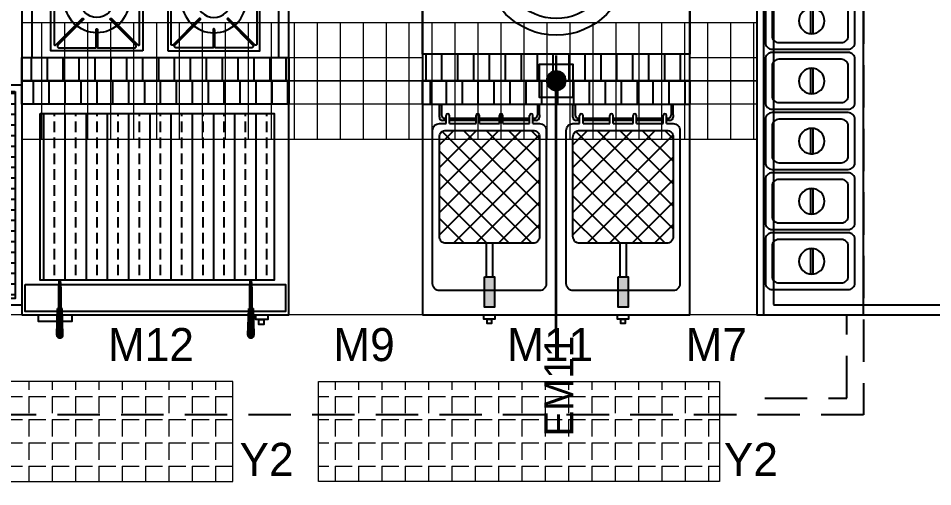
# Model space of a CAD drawing. Header units: centimetres. Extents: x -72470 to -43129, y -18750 to -16337.
# Drawn here: x -55102.7 to -54829, y -17159.2 to -17018.9 of the extents above; entities that cross this region are included whole.
import ezdxf

# ---------------------------------------------------------------- set-up
doc = ezdxf.new("R2010")
doc.units = ezdxf.units.CM
doc.header["$MEASUREMENT"] = 0
for name, pattern in [('Dashed', [0.005644, 0.002822, -0.002822]), ('DUZ', [0]), ('HIDDENX2', [19.05, 12.7, -6.35])]:
    doc.linetypes.add(name, pattern=pattern)
doc.layers.get('0').update_dxf_attribs({"linetype": 'DUZ', "lineweight": 0})
for name, color, linetype in [('-DWG_ANA', 7, 'Continuous'), ('002 Çizgi', 7, 'Continuous'), ('11-021_500-BLOK B-str_zemin_kat$0$2DTARAMA1', 253, 'Continuous'), ('S2000-002 Çizgi', 7, 'Continuous')]:
    doc.layers.add(name, color=color, linetype=linetype)
doc.layers.add('ELK', color=1, linetype='Continuous', lineweight=35)
doc.layers.add('TEFRIS', color=30, linetype='Continuous', lineweight=9)
doc.styles.add('TAKSİM', font='GOTHIC.TTF', dxfattribs={"height": 20})

# ---------------------------------------------------------------- blocks, each defined once
blk = doc.blocks.new('A$C133D40E0')
at = {"layer": 'S2000-002 Çizgi'}
h = blk.add_hatch(dxfattribs=at)
h.set_pattern_fill('ANSI31', color=256, scale=1.5, angle=45, style=0)
h.set_pattern_definition([(90, (-3291.7327, -4973.714), (-4.7625, 9e-16), [])])
h.paths.add_polyline_path([(80, 69.9), (80, 76.9), (0, 76.9), (0, 69.9)])
h = blk.add_hatch(dxfattribs=at)
h.set_pattern_fill('ANSI33', color=256, angle=45, style=0)
h.set_pattern_definition([(90, (-3291.733, -4973.714), (-6.35, 1e-15), []), (90, (-3288.558, -4970.539), (-6.35, 1e-15), [3.175, -1.5875])])
h.paths.add_polyline_path([(5.53, 67.19), (5.53, 17.19), (75.53, 17.19), (75.53, 67.19)])
h = blk.add_hatch(dxfattribs=at)
h.set_pattern_fill('ANSI32', color=256, style=0)
h.set_pattern_definition([(45, (-4249.5, -7757.06715), (-0.265165043, 0.265165043), []), (45, (-4249.32323, -7757.06715), (-0.265165043, 0.265165043), [])])
h.paths.add_polyline_path([(12.1, 7.9), (10.72, 7.9), (10.69, 6.9), (12.14, 6.9)])
h.paths.add_polyline_path([(12.07, 8.72), (11.76, 8.72), (11.76, 14.52), (11.68, 15.9), (11.15, 15.9), (11.07, 14.52), (11.07, 8.72), (10.75, 8.72), (10.72, 7.9), (12.1, 7.9)])
h.paths.add_polyline_path([(12.2, 4.9), (10.62, 4.9), (10.48, 0.76, 0.437405), (11.18, 0), (11.64, 0, 0.437405), (12.35, 0.76)])
h.paths.add_polyline_path([(12.14, 6.9), (10.69, 6.9), (10.62, 4.9), (12.2, 4.9)])
h.paths.add_polyline_path([(11.6, 17.19), (11.23, 17.19), (11.15, 15.9), (11.68, 15.9)])
h = blk.add_hatch(dxfattribs=at)
h.set_pattern_fill('ANSI32', color=256, style=0)
h.set_pattern_definition([(135, (4329.5, -7757.06715), (0.265165043, 0.265165043), []), (135, (4329.32322, -7757.06715), (0.265165043, 0.265165043), [])])
h.paths.add_polyline_path([(67.9, 7.9), (69.28, 7.9), (69.31, 6.9), (67.86, 6.9)])
h.paths.add_polyline_path([(67.93, 8.72), (68.24, 8.72), (68.24, 14.52), (68.32, 15.9), (68.85, 15.9), (68.93, 14.52), (68.93, 8.72), (69.25, 8.72), (69.28, 7.9), (67.9, 7.9)])
h.paths.add_polyline_path([(67.8, 4.9), (69.38, 4.9), (69.52, 0.76, -0.437405), (68.82, 0), (68.36, 0, -0.437405), (67.65, 0.76)])
h.paths.add_polyline_path([(67.86, 6.9), (69.31, 6.9), (69.38, 4.9), (67.8, 4.9)])
h.paths.add_polyline_path([(68.4, 17.19), (68.77, 17.19), (68.85, 15.9), (68.32, 15.9)])
for p, q in [((11.07, 14.52), (11.23, 17.19)), ((11.23, 17.19), (11.6, 17.19)), ((11.6, 17.19), (11.23, 17.19)), ((11.76, 14.52), (11.6, 17.19)), ((68.24, 14.52), (68.4, 17.19)), ((68.77, 17.19), (68.4, 17.19)), ((68.4, 17.19), (68.77, 17.19)), ((68.93, 14.52), (68.77, 17.19)), ((11.07, 8.72), (11.07, 14.52)), ((11.76, 8.72), (11.76, 14.52)), ((68.24, 8.72), (68.24, 14.52)), ((68.93, 8.72), (68.93, 14.52)), ((10.48, 0.76), (10.75, 8.72)), ((10.75, 8.72), (10.48, 0.76)), ((10.75, 8.72), (11.07, 8.72)), ((11.07, 8.72), (10.75, 8.72)), ((12.07, 8.72), (11.76, 8.72)), ((12.35, 0.76), (12.07, 8.72)), ((67.65, 0.76), (67.93, 8.72)), ((67.93, 8.72), (68.24, 8.72)), ((69.25, 8.72), (68.93, 8.72)), ((68.93, 8.72), (69.25, 8.72)), ((69.52, 0.76), (69.25, 8.72)), ((69.25, 8.72), (69.52, 0.76)), ((11.64, 0), (11.18, 0)), ((11.18, 0), (11.64, 0)), ((68.36, 0), (68.82, 0)), ((68.82, 0), (68.36, 0))]:
    blk.add_line(p, q, dxfattribs=at)
for points in [[(0, 6.9), (80, 6.9), (80, 76.9), (0, 76.9)], [(0, 76.9), (80, 76.9), (80, 69.9), (0, 69.9)], [(5.53, 67.19), (75.53, 67.19), (75.53, 17.19), (5.53, 17.19)], [(1, 15.9), (79, 15.9), (79, 7.9), (1, 7.9)], [(5, 6.9), (15, 6.9), (15, 4.9), (5, 4.9)], [(70.06, 6.9), (73.7, 6.9), (73.7, 5.44), (70.06, 5.44)], [(71.02, 5.44), (72.48, 5.44), (72.48, 3.98), (71.02, 3.98)]]:
    blk.add_lwpolyline(points, close=True, dxfattribs=at)
for centre, start, end in [((11.18, 0.71), 175.5008, 270), ((11.18, 0.71), 175.5008, 270), ((11.64, 0.71), 270, 4.4992), ((68.36, 0.71), 175.5008, 270), ((68.82, 0.71), 270, 4.4992), ((68.82, 0.71), 270, 4.4992)]:
    blk.add_arc(centre, 0.706, start, end, dxfattribs=at)
blk = doc.blocks.new('A$C063E11E5')
at = {"layer": 'S2000-002 Çizgi'}
h = blk.add_hatch(dxfattribs=at)
h.set_pattern_fill('ANSI31', color=256, scale=1.5, angle=45, style=0)
h.set_pattern_definition([(90, (-3458.603, -4993.7387), (-4.7625, 9e-16), [])])
h.paths.add_polyline_path([(0, 72.62), (0, 65.62), (80, 65.62), (80, 72.62)])
h = blk.add_hatch(color=256, dxfattribs=at)
h.paths.add_polyline_path([(35, 61.8), (35, 62.44), (35, 65.62), (34.36, 65.62), (34.36, 62.44, -0.414214), (33.36, 61.44), (33, 61.44), (33, 60.8), (34, 60.8, 0.414214)])
h.paths.add_polyline_path([(32, 61.44), (24, 61.44), (24, 60.8), (32, 60.8)])
h.paths.add_polyline_path([(23, 61.44), (17, 61.44), (17, 60.8), (23, 60.8)])
h.paths.add_polyline_path([(16, 61.44), (8, 61.44), (8, 60.8), (16, 60.8)])
h.paths.add_polyline_path([(5.64, 62.44), (5.64, 65.62), (5, 65.62), (5, 61.8, 0.414214), (6, 60.8), (6.64, 60.8), (7, 60.8), (7, 61.44), (6.64, 61.44, -0.414214)])
h = blk.add_hatch(color=256, dxfattribs=at)
h.paths.add_polyline_path([(75, 61.8), (75, 62.44), (75, 65.62), (74.36, 65.62), (74.36, 62.44, -0.414214), (73.36, 61.44), (73, 61.44), (73, 60.8), (74, 60.8, 0.414214)])
h.paths.add_polyline_path([(72, 61.44), (64, 61.44), (64, 60.8), (72, 60.8)])
h.paths.add_polyline_path([(63, 61.44), (57, 61.44), (57, 60.8), (63, 60.8)])
h.paths.add_polyline_path([(56, 61.44), (48, 61.44), (48, 60.8), (56, 60.8)])
h.paths.add_polyline_path([(45.64, 62.44), (45.64, 65.62), (45, 65.62), (45, 61.8, 0.414214), (46, 60.8), (46.64, 60.8), (47, 60.8), (47, 61.44), (46.64, 61.44, -0.414214)])
h = blk.add_hatch(dxfattribs=at)
h.set_pattern_fill('ANSI37', color=256, scale=1.5, style=0)
h.set_pattern_definition([(45, (-3527.4763, -4981.5224), (-3.367596, 3.367596), []), (135, (-3527.4763, -4981.5224), (-3.367596, -3.367596), [])])
h.paths.add_polyline_path([(35, 55.84, 0.414214), (33, 57.84), (7, 57.84, 0.414214), (5, 55.84), (5, 26.01, 0.414214), (7, 24.01), (33, 24.01, 0.414214), (35, 26.01)])
h = blk.add_hatch(dxfattribs=at)
h.set_pattern_fill('ANSI37', color=256, scale=1.5, style=0)
h.set_pattern_definition([(45, (-3487.4763, -4981.5224), (-3.367596, 3.367596), []), (135, (-3487.4763, -4981.5224), (-3.367596, -3.367596), [])])
h.paths.add_polyline_path([(75, 55.84, 0.414214), (73, 57.84), (47, 57.84, 0.414214), (45, 55.84), (45, 26.01, 0.414214), (47, 24.01), (73, 24.01, 0.414214), (75, 26.01)])
for points in [[(18.49, 14.01), (21.51, 14.01), (21.51, 4.84), (18.49, 4.84)], [(58.49, 14.01), (61.51, 14.01), (61.51, 4.84), (58.49, 4.84)]]:
    blk.add_hatch(color=256, dxfattribs=at).paths.add_polyline_path(points)
for p, q in [((5, 61.8), (5, 65.62)), ((5, 65.62), (5.64, 65.62)), ((5.64, 65.62), (5.64, 62.44)), ((34.36, 65.62), (34.36, 62.44)), ((35, 65.62), (34.36, 65.62)), ((35, 62.44), (35, 65.62)), ((45, 65.62), (45.64, 65.62)), ((45, 61.8), (45, 65.62)), ((45.64, 65.62), (45.64, 62.44)), ((75, 65.62), (74.36, 65.62)), ((74.36, 65.62), (74.36, 62.44)), ((75, 62.44), (75, 65.62)), ((6.64, 60.8), (6, 60.8)), ((6.64, 61.44), (7, 61.44)), ((7, 60.8), (6.64, 60.8)), ((7, 59.84), (7, 62.32)), ((8, 59.84), (8, 62.32)), ((8, 61.44), (16, 61.44)), ((16, 60.8), (8, 60.8)), ((16, 59.84), (16, 62.32)), ((17, 59.84), (17, 62.32)), ((17, 61.44), (23, 61.44)), ((23, 60.8), (17, 60.8)), ((23, 59.84), (23, 62.32)), ((24, 59.84), (24, 62.32)), ((24, 61.44), (32, 61.44)), ((32, 60.8), (24, 60.8)), ((32, 59.84), (32, 62.32)), ((33, 59.84), (33, 62.32)), ((33, 61.44), (33.36, 61.44)), ((34, 60.8), (33, 60.8)), ((35, 62.44), (35, 61.8)), ((46.64, 60.8), (46, 60.8)), ((46.64, 61.44), (47, 61.44)), ((47, 60.8), (46.64, 60.8)), ((47, 59.84), (47, 62.32)), ((48, 59.84), (48, 62.32)), ((48, 61.44), (56, 61.44)), ((56, 60.8), (48, 60.8)), ((56, 59.84), (56, 62.32)), ((57, 59.84), (57, 62.32)), ((57, 61.44), (63, 61.44)), ((63, 60.8), (57, 60.8)), ((63, 59.84), (63, 62.32)), ((64, 59.84), (64, 62.32)), ((64, 61.44), (72, 61.44)), ((72, 60.8), (64, 60.8)), ((72, 59.84), (72, 62.32)), ((73, 59.84), (73, 62.32)), ((73, 61.44), (73.36, 61.44)), ((74, 60.8), (73, 60.8)), ((75, 62.44), (75, 61.8))]:
    blk.add_line(p, q, dxfattribs=at)
for points in [[(0, 72.62), (80, 72.62), (80, 65.62), (0, 65.62)], [(0, 2.62), (80, 2.62), (80, 72.62), (0, 72.62)], [(19, 24.01), (19, 14.01), (21, 14.01), (21, 24.01)], [(59, 24.01), (59, 14.01), (61, 14.01), (61, 24.01)], [(18.49, 14.01), (21.51, 14.01), (21.51, 4.84), (18.49, 4.84)], [(58.49, 14.01), (61.51, 14.01), (61.51, 4.84), (58.49, 4.84)], [(18.36, 2.62), (21.64, 2.62), (21.64, 1.31), (18.36, 1.31)], [(19.34, 1.31), (20.66, 1.31), (20.66, 0), (19.34, 0)], [(58.36, 2.62), (61.64, 2.62), (61.64, 1.31), (58.36, 1.31)], [(59.34, 1.31), (60.66, 1.31), (60.66, 0), (59.34, 0)]]:
    blk.add_lwpolyline(points, close=True, dxfattribs=at)
for points in [[(29, 9.84), (5, 9.84, -0.414214), (3, 11.84), (3, 57.84, -0.414214), (5, 59.84), (7, 59.84)], [(33, 59.84), (35, 59.84, -0.414214), (37, 57.84), (37, 11.84, -0.414214), (35, 9.84), (29, 9.84)], [(69, 9.84), (45, 9.84, -0.414214), (43, 11.84), (43, 57.84, -0.414214), (45, 59.84), (47, 59.84)], [(73, 59.84), (75, 59.84, -0.414214), (77, 57.84), (77, 11.84, -0.414214), (75, 9.84), (69, 9.84)]]:
    blk.add_lwpolyline(points, format="xyb", dxfattribs=at)
for points in [[(7, 57.84), (33, 57.84, -0.414214), (35, 55.84), (35, 26.01, -0.414214), (33, 24.01), (7, 24.01, -0.414214), (5, 26.01), (5, 55.84, -0.414214)], [(47, 57.84), (73, 57.84, -0.414214), (75, 55.84), (75, 26.01, -0.414214), (73, 24.01), (47, 24.01, -0.414214), (45, 26.01), (45, 55.84, -0.414214)]]:
    blk.add_lwpolyline(points, format="xyb", close=True, dxfattribs=at)
for points in [[(8, 59.84), (16, 59.84)], [(17, 59.84), (23, 59.84)], [(24, 59.84), (32, 59.84)], [(48, 59.84), (56, 59.84)], [(57, 59.84), (63, 59.84)], [(64, 59.84), (72, 59.84)]]:
    blk.add_lwpolyline(points, dxfattribs=at)
for centre, radius, start, end in [((6, 61.8), 1, 180, 270), ((6.64, 62.44), 1, 180, 270), ((7.5, 62.32), 0.5, 0, 180), ((16.5, 62.32), 0.5, 0, 180), ((23.5, 62.32), 0.5, 0, 180), ((32.5, 62.32), 0.5, 0, 180), ((33.36, 62.44), 1, 270, 0), ((34, 61.8), 1, 270, 0), ((46, 61.8), 1, 180, 270), ((46.64, 62.44), 1, 180, 270), ((47.5, 62.32), 0.5, 0, 180), ((56.5, 62.32), 0.5, 0, 180), ((63.5, 62.32), 0.5, 0, 180), ((72.5, 62.32), 0.5, 0, 180), ((73.36, 62.44), 1, 270, 0), ((74, 61.8), 1, 270, 0)]:
    blk.add_arc(centre, radius, start, end, dxfattribs=at)
blk = doc.blocks.new('A$C604B7618')
at = {"layer": 'S2000-002 Çizgi'}
blk.add_lwpolyline([(0, 30.57), (30.57, 30.57), (30.57, 0), (0, 0), (0, 30.57)], dxfattribs=at)
blk.add_lwpolyline([(15.55, 29.52), (15.55, 23.44, -0.414214), (15.34, 23.23), (15.23, 23.23, -0.414214), (15.02, 23.44), (15.02, 29.52), (2.68, 29.52, 0.668179), (2.31, 28.63), (10.81, 20.13, -0.810443), (10.38, 19.82), (1.59, 28.61, 0.668179), (1.05, 28.39), (1.05, 15.55), (7.13, 15.55, -0.414214), (7.34, 15.34), (7.34, 15.23, -0.414214), (7.13, 15.02), (1.05, 15.02), (1.05, 2.68, 0.668179), (1.94, 2.31), (10.43, 10.81, -0.810443), (10.75, 10.38), (1.96, 1.59, 0.668179), (2.18, 1.05), (15.02, 1.05), (15.02, 7.13, -0.414214), (15.23, 7.34), (15.34, 7.34, -0.414214), (15.55, 7.13), (15.55, 1.05), (27.88, 1.05, 0.668179), (28.26, 1.94), (19.76, 10.43, -0.810443), (20.19, 10.75), (28.98, 1.96, 0.668179), (29.52, 2.18), (29.52, 15.02), (23.44, 15.02, -0.414214), (23.23, 15.23), (23.23, 15.34, -0.414214), (23.44, 15.55), (29.52, 15.55), (29.52, 28.39, 0.668179), (28.98, 28.61), (20.19, 19.82, -0.810443), (19.76, 20.13), (28.26, 28.63, 0.668179), (27.88, 29.52)], format="xyb", close=True, dxfattribs=at)
for radius in [10.75, 5.66, 2.6]:
    blk.add_circle((15.28, 13.8), radius, dxfattribs=at)
blk = doc.blocks.new('A$C7A250C34')
at = {"layer": 'S2000-002 Çizgi'}
h = blk.add_hatch(dxfattribs=at)
h.set_pattern_fill('ANSI31', color=256, scale=1.5, angle=45, style=0)
h.set_pattern_definition([(90, (-2508.419, -6412.801), (-4.7625, 9e-16), [])])
h.paths.add_polyline_path([(0, 72.92), (0, 65.92), (80, 65.92), (80, 72.92)])
for points in [[(0, 2.92), (80, 2.92), (80, 72.92), (0, 72.92)], [(80, 65.92), (0, 65.92), (0, 72.92), (80, 72.92)], [(3, 4.92), (77, 4.92), (77, 65.92), (3, 65.92)], [(21.2, 2.92), (24.84, 2.92), (24.84, 1.46), (21.2, 1.46)], [(31.05, 2.92), (34.69, 2.92), (34.69, 1.46), (31.05, 1.46)], [(44.56, 2.92), (48.2, 2.92), (48.2, 1.46), (44.56, 1.46)], [(55.2, 2.92), (58.84, 2.92), (58.84, 1.46), (55.2, 1.46)], [(22.17, 1.46), (23.62, 1.46), (23.62, 0), (22.17, 0)], [(32.02, 1.46), (33.47, 1.46), (33.47, 0), (32.02, 0)], [(45.52, 1.46), (46.98, 1.46), (46.98, 0), (45.52, 0)], [(56.16, 1.46), (57.62, 1.46), (57.62, 0), (56.16, 0)]]:
    blk.add_lwpolyline(points, close=True, dxfattribs=at)
at = {"layer": 'S2000-002 Çizgi', "yscale": 0.8999999999996362}
for p, xscale, zscale in [((36.24, 36.4), -0.8999999999996362, 0.9), ((43.76, 36.4), 0.8999999999996362, 0.8999999999996362)]:
    blk.add_blockref('A$C604B7618', p, dxfattribs=dict(at, xscale=xscale, zscale=zscale))
at = {"layer": 'S2000-002 Çizgi', "yscale": 0.8999999999996362, "rotation": 180}
for p, xscale, zscale in [((36.24, 35.06), 0.8999999999996362, 0.8999999999996362), ((43.76, 35.06), -0.8999999999996362, 0.9)]:
    blk.add_blockref('A$C604B7618', p, dxfattribs=dict(at, xscale=xscale, zscale=zscale))
blk = doc.blocks.new('A$C24D013FD')
at = {"layer": 'S2000-002 Çizgi'}
h = blk.add_hatch(dxfattribs=at)
h.set_pattern_fill('ANSI31', color=256, scale=1.5, angle=225, style=0)
h.set_pattern_definition([(270, (2688.432, 5823.0087), (4.7625, -1e-15), [])])
h.paths.add_polyline_path([(0, 8), (0, 0), (80, 0), (80, 8)])
for points in [[(27.12, 70), (23.48, 70), (23.48, 71.46), (27.12, 71.46)], [(26.16, 71.46), (24.7, 71.46), (24.7, 72.92), (26.16, 72.92)], [(80, 70), (0, 70), (0, 0), (80, 0)], [(80, 8), (0, 8), (0, 64), (80, 64)]]:
    blk.add_lwpolyline(points, close=True, dxfattribs=at)
for radius in [21.3, 16.3, 2.45]:
    blk.add_circle((40, 35), radius, dxfattribs=at)
blk = doc.blocks.new('A$C562E209C')
at = {"layer": 'S2000-002 Çizgi'}
h = blk.add_hatch(dxfattribs=at)
h.set_pattern_fill('ANSI31', color=256, angle=45, style=0)
h.set_pattern_definition([(90, (-2777.067, -8355.0508), (-3.175, 7e-16), [])])
h.paths.add_polyline_path([(64, 48.81), (64, 59.81), (2, 59.81), (2, 48.81)])
for p, q in [((0, 44.81), (66, 3.81)), ((66, 44.81), (0, 3.81))]:
    blk.add_line(p, q, dxfattribs=at)
for points in [[(0, 61.81), (66, 61.81), (66, 3.81), (0, 3.81)], [(2, 59.81), (64, 59.81), (64, 48.81), (2, 48.81)], [(0, 44.81), (66, 44.81), (66, 3.81), (0, 3.81)], [(7.47, 2.81), (2.47, 2.81), (2.47, 3.81), (7.47, 3.81)], [(5.47, 1.14), (4.47, 1.14), (4.47, 2.81), (5.47, 2.81)], [(20.75, 0), (45.25, 0), (45.25, 3.81), (20.75, 3.81)], [(22.75, 1), (43.25, 1), (43.25, 3.81), (22.75, 3.81)], [(58.53, 2.81), (63.53, 2.81), (63.53, 3.81), (58.53, 3.81)], [(60.53, 1.14), (61.53, 1.14), (61.53, 2.81), (60.53, 2.81)]]:
    blk.add_lwpolyline(points, close=True, dxfattribs=at)
for points in [[(4.97, 2.81), (4.97, 1.14)], [(61.03, 2.81), (61.03, 1.14)]]:
    blk.add_lwpolyline(points, dxfattribs=at)
blk = doc.blocks.new('A$C01E77913')
at = {"layer": 'S2000-002 Çizgi'}
for points in [[(2, 26.8), (15, 26.8, -0.414214), (17, 24.8), (17, 2, -0.414214), (15, 0), (2, 0, -0.414214), (0, 2), (0, 24.8, -0.414214)], [(4, 24.8), (13, 24.8, -0.414214), (15, 22.8), (15, 4, -0.414214), (13, 2), (4, 2, -0.414214), (2, 4), (2, 22.8, -0.414214)]]:
    blk.add_lwpolyline(points, format="xyb", close=True, dxfattribs=at)
blk.add_lwpolyline([(4.71, 14.27), (12.21, 14.27), (12.21, 13.52), (4.71, 13.52)], close=True, dxfattribs=at)
blk.add_circle((8.46, 13.87), 3.82, dxfattribs=at)
blk = doc.blocks.new('A$C6C637BAC')
at = {"layer": '002 Çizgi', "color": 7}
for p, q in [((2, 140), (2, 0)), ((55.32, 132.67), (55.32, 106)), ((59.66, 106), (59.66, 132.67)), ((63.6, 128.52), (64.24, 129.01)), ((64.24, 129.01), (64.97, 129.17)), ((64.97, 129.17), (65.71, 129.01)), ((65.71, 129.01), (66.35, 128.52)), ((62.97, 126.56), (63.14, 127.7)), ((63.14, 125.1), (62.97, 126.56)), ((63.14, 127.7), (63.6, 128.52)), ((66.35, 128.52), (66.8, 127.7)), ((66.8, 127.7), (66.97, 126.56)), ((66.97, 126.56), (66.8, 125.1)), ((63.6, 123.4), (63.14, 125.1)), ((64.24, 121.54), (63.6, 123.4)), ((66.35, 123.4), (65.71, 121.54)), ((66.8, 125.1), (66.35, 123.4)), ((64.97, 119.59), (64.24, 121.54)), ((65.71, 121.54), (64.97, 119.59)), ((64.97, 119.59), (64.24, 117.64)), ((65.71, 117.64), (64.97, 119.59)), ((63.6, 115.78), (63.14, 114.07)), ((64.24, 117.64), (63.6, 115.78)), ((66.35, 115.78), (65.71, 117.64)), ((66.8, 114.07), (66.35, 115.78)), ((63.14, 114.07), (62.97, 112.62)), ((62.97, 112.62), (63.14, 111.47)), ((66.97, 112.62), (66.8, 114.07)), ((66.8, 111.47), (66.97, 112.62)), ((63.14, 111.47), (63.6, 110.66)), ((63.6, 110.66), (64.24, 110.17)), ((64.24, 110.17), (64.97, 110)), ((64.97, 110), (65.71, 110.17)), ((65.71, 110.17), (66.35, 110.66)), ((66.35, 110.66), (66.8, 111.47))]:
    blk.add_line(p, q, dxfattribs=at)
for points in [[(70, 140), (0, 140), (0, 0), (70, 0)], [(32, 0), (32, 140), (0, 140), (0, 0)], [(97.82, 63.04), (72.05, 97.15), (70, 95.6), (95.77, 61.49)], [(97.82, 35.2), (72.05, 1.09), (70, 2.64), (95.77, 36.75)]]:
    blk.add_lwpolyline(points, close=True, dxfattribs=at)
blk.add_lwpolyline([(2, 98), (70, 98)], dxfattribs=at)
at = {"layer": '002 Çizgi', "color": 7, "linetype": 'Dashed'}
blk.add_lwpolyline([(5, 95), (5, 3), (67, 3), (67, 95)], close=True, dxfattribs=at)
at = {"layer": '002 Çizgi', "color": 7, "const_width": 0.427}
for points in [[(96.12, 65.28), (97.44, 66.28), (93.18, 71.91), (92.09, 73.36)], [(96.12, 32.96), (97.44, 31.96), (93.18, 26.33), (92.09, 24.89)]]:
    blk.add_lwpolyline(points, dxfattribs=at)
at = {"layer": '002 Çizgi', "color": 7}
for centre, radius, start, end in [((57.49, 132.67), 2.17, 0, 180), ((53.15, 106), 2.17, 180, 0), ((70, 95.6), 42.75, 270, 310.5092), ((70, 2.64), 42.75, 49.4908, 90)]:
    blk.add_arc(centre, radius, start, end, dxfattribs=at)
at = {"layer": '002 Çizgi', "color": 7, "xscale": -1, "rotation": 270}
for p in [(2.6, 115.51), (2.6, 97.51), (2.6, 79.51), (2.6, 61.51), (2.6, 43.51), (2.6, 25.51), (2.6, 7.51)]:
    blk.add_blockref('A$C01E77913', p, dxfattribs=at)
blk = doc.blocks.new('A$C611F6802')
at = {"layer": '-DWG_ANA'}
h = blk.add_hatch(dxfattribs=at)
h.set_pattern_fill('ANSI31', color=1, style=0)
h.set_pattern_definition([(45, (-55670.1402, -22065.11067), (-0.08838834765, 0.08838834765), [])])
h.paths.add_polyline_path([(4.42, 7.7, 1), (10.14, 7.7, 1)])
at = {"layer": '-DWG_ANA', "color": 1}
for p, q in [((7.28, 7.7), (7.28, 15.26)), ((7.28, 15.26), (7.28, 0)), ((7.28, 7.63), (0, 7.63)), ((7.28, 7.63), (14.68, 7.63)), ((14.68, 7.63), (7.28, 7.63))]:
    blk.add_line(p, q, dxfattribs=at)
blk.add_lwpolyline([(2.28, 2.7), (12.28, 2.7), (12.28, 12.7), (2.28, 12.7)], close=True, dxfattribs=at)
blk.add_circle((7.28, 7.7), 2.86, dxfattribs=at)

msp = doc.modelspace()

# ---------------------------------------------------------------- hatches: boundary and pattern name
h = msp.add_hatch()
h.set_pattern_fill('ANGLE', color=256, angle=270)
h.set_pattern_definition([(270, (-60890.1494, -14910.879), (6.985, 1e-14), [5.08, -1.905]), (360, (-60890.1494, -14910.879), (-1e-14, 6.985), [5.08, -1.905])])
h.paths.add_polyline_path([(-55158.55, -17127.65), (-55158.55, -17157.65), (-55038.55, -17157.65), (-55038.55, -17127.65)])
h = msp.add_hatch()
h.set_pattern_fill('ANGLE', color=256, angle=270)
h.set_pattern_definition([(270, (-60938.1494, -14910.879), (6.985, 1e-14), [5.08, -1.905]), (360, (-60938.1494, -14910.879), (-1e-14, 6.985), [5.08, -1.905])])
h.paths.add_polyline_path([(-54892.83, -17127.65), (-54892.83, -17157.65), (-55012.83, -17157.65), (-55012.83, -17127.65)])
at = {"layer": '11-021_500-BLOK B-str_zemin_kat$0$2DTARAMA1'}
h = msp.add_hatch(dxfattribs=at)
h.set_pattern_fill('ANSI33', color=256, scale=100)
h.set_pattern_definition([(45, (-413509.524, -192690.207), (-17.6776695, 17.6776695), []), (45, (-413491.846, -192690.207), (-17.6776695, 17.6776695), [12.5, -6.25])])
edge = h.paths.add_edge_path()
edge.add_arc((-53448.19, -17219.44), 40, 0, 360)
edge = h.paths.add_edge_path()
edge.add_arc((-54288.19, -17219.44), 40, 0, 360)
edge = h.paths.add_edge_path()
edge.add_arc((-55128.19, -17219.44), 40, 0, 360)
edge = h.paths.add_edge_path()
edge.add_arc((-55968.19, -17219.44), 40, 0, 360)
h.paths.add_polyline_path([(-54835.71, -17053.77), (-54661.96, -17053.77), (-54661.96, -17007.82), (-54835.71, -17007.82)], flags=9)
h.paths.add_polyline_path([(-53982.51, -17053.8), (-53808.74, -17053.8), (-53808.74, -17007.82), (-53982.51, -17007.82)], flags=9)
h.paths.add_polyline_path([(-55675.72, -17053.8), (-55520.6, -17053.8), (-55520.6, -17007.82), (-55675.72, -17007.82)], flags=9)
edge = h.paths.add_edge_path()
edge.add_arc((-56808.19, -17219.44), 40, 0, 360)
edge = h.paths.add_edge_path()
edge.add_arc((-55128.19, -18059.44), 40, 0, 360)
edge = h.paths.add_edge_path()
edge.add_arc((-54288.19, -18059.44), 40, 0, 360)
edge = h.paths.add_edge_path()
edge.add_arc((-53448.19, -18059.44), 40, 0, 360)
at = {"layer": 'TEFRIS', "linetype": 'Continuous'}
h = msp.add_hatch(dxfattribs=at)
h.set_pattern_fill('ANSI31', color=0, scale=55, angle=45)
h.set_pattern_definition([(90, (7494.323, -360.939), (-6.875, 0), [])])
h.paths.add_polyline_path([(-54881.69, -17055.15), (-54881.69, -17020.15), (-55101.69, -17020.15), (-55101.69, -17055.15)])

# ---------------------------------------------------------------- linework, layer by layer
for points in [[(-55038.55, -17157.65), (-55038.55, -17127.65), (-55158.55, -17127.65), (-55158.55, -17157.65)], [(-55012.83, -17157.65), (-55012.83, -17127.65), (-54892.83, -17127.65), (-54892.83, -17157.65)]]:
    msp.add_lwpolyline(points, close=True)
at = {"layer": 'ELK', "color": 1}
msp.add_line((-54941.69, -17112.55), (-54941.69, -17037.58), dxfattribs=at)
at = {"layer": 'S2000-002 Çizgi', "linetype": 'HIDDENX2'}
msp.add_lwpolyline([(-55201.69, -16937.65), (-54849.69, -16937.65), (-54849.69, -17137.65), (-55201.69, -17137.65)], close=True, dxfattribs=at)
msp.add_lwpolyline([(-54879.27, -17132.65), (-54854.69, -17132.65), (-54854.69, -17108.07)], dxfattribs=at)
at = {"layer": 'TEFRIS', "color": 0, "linetype": 'Continuous'}
for points in [[(-55101.69, -17107.65), (-55171.69, -17107.65), (-55171.69, -16967.65), (-55101.69, -16967.65)], [(-55021.69, -16967.65), (-54981.69, -16967.65), (-54981.69, -17037.65), (-55021.69, -17037.65)], [(-54901.69, -16967.65), (-54881.69, -16967.65), (-54881.69, -17037.65), (-54901.69, -17037.65)], [(-55101.69, -17020.15), (-54881.69, -17020.15), (-54881.69, -17055.15), (-55101.69, -17055.15)], [(-55021.69, -17030.65), (-54981.69, -17030.65), (-54981.69, -17037.65), (-55021.69, -17037.65)], [(-54901.69, -17030.65), (-54881.69, -17030.65), (-54881.69, -17037.65), (-54901.69, -17037.65)], [(-55021.69, -17037.65), (-54981.69, -17037.65), (-54981.69, -17107.65), (-55021.69, -17107.65)], [(-54981.69, -17044.65), (-55021.69, -17044.65), (-55021.69, -17037.65), (-54981.69, -17037.65)], [(-54901.69, -17037.65), (-54881.69, -17037.65), (-54881.69, -17107.65), (-54901.69, -17107.65)], [(-54881.69, -17044.65), (-54901.69, -17044.65), (-54901.69, -17037.65), (-54881.69, -17037.65)]]:
    msp.add_lwpolyline(points, close=True, dxfattribs=at)

# ---------------------------------------------------------------- block references
at = {"layer": '-DWG_ANA', "color": 0, "xscale": -1}
msp.add_blockref('A$C611F6802', (-54934.41, -17045.28), dxfattribs=at)
at = {"layer": 'S2000-002 Çizgi'}
for name, p, rotation in [('A$C7A250C34', (-55021.69, -16964.74), 180), ('A$C562E209C', (-55163.5, -17038.81), 270)]:
    msp.add_blockref(name, p, dxfattribs=dict(at, rotation=rotation))
for name, p in [('A$C133D40E0', (-55101.69, -17114.55)), ('A$C063E11E5', (-54981.69, -17110.28))]:
    msp.add_blockref(name, p, dxfattribs=at)
at = {"layer": 'TEFRIS', "color": 0, "linetype": 'Continuous'}
for name, p in [('A$C24D013FD', (-54981.69, -17037.65)), ('A$C6C637BAC', (-54881.69, -17107.65))]:
    msp.add_blockref(name, p, dxfattribs=at)

# ---------------------------------------------------------------- texts
at = {"style": 'TAKSİM'}
for s, p in [('M12', (-55075.89, -17121.55, 0)), ('M9', (-55008.44, -17121.55, 0)), ('M11', (-54956.4, -17121.55, 0)), ('M7', (-54902.99, -17121.55, 0)), ('Y2', (-55036.5, -17155.94, 0)), ('Y2', (-54891.54, -17155.94, 0))]:
    msp.add_text(s, height=9.9, dxfattribs=at).set_placement(p)
at = {"layer": 'ELK', "color": 1, "style": 'TAKSİM'}
msp.add_text('EM11', height=8.64, rotation=90, dxfattribs=at).set_placement((-54936.61, -17144.13))

doc.saveas('drawing.dxf')
